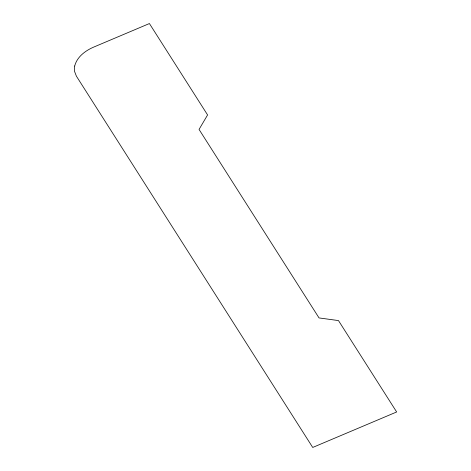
<?xml version="1.0" encoding="UTF-8"?>
<svg xmlns="http://www.w3.org/2000/svg" width="471" height="471" viewBox="0 0 471 471"><rect width="100%" height="100%" fill="white"/><g stroke="black" fill="none" stroke-linecap="round" stroke-linejoin="round"><path stroke-width="0.71" d="M74.689 66.011L74.524 71.327L76.396 76.167L312.726 447.45L396.653 411.972L338.478 320.58L319.038 317.925L199.05 129.425L207.587 114.942L149.413 23.55L93.458 47.2C85.239 50.786 77.009 56.909 74.689 66.011"/></g></svg>
